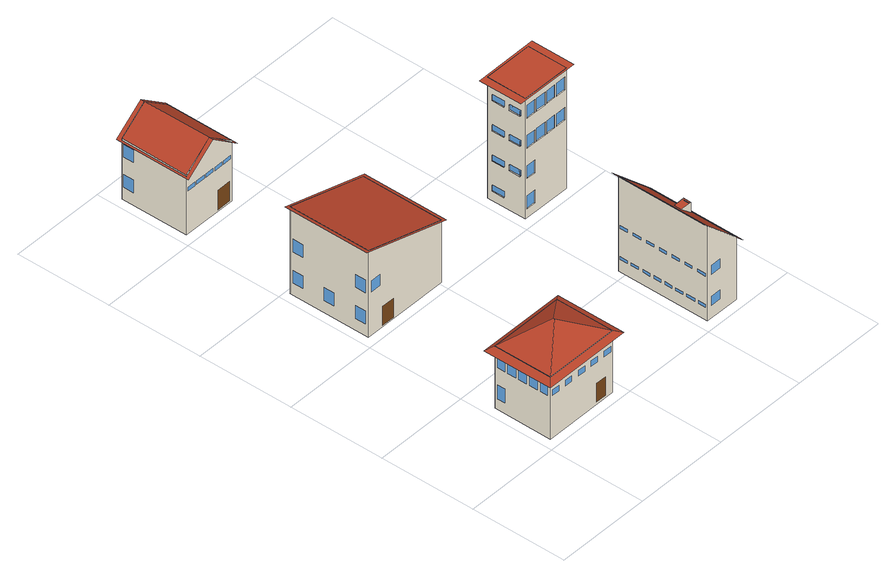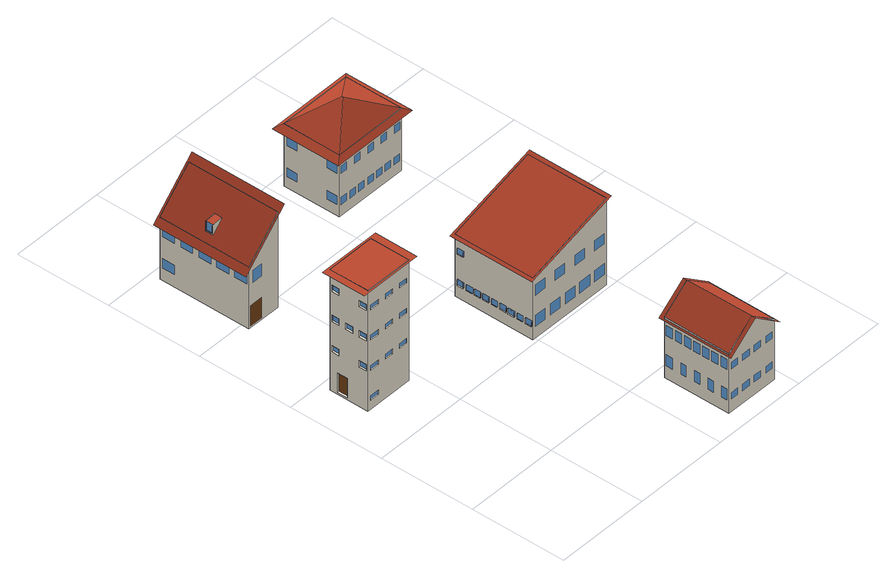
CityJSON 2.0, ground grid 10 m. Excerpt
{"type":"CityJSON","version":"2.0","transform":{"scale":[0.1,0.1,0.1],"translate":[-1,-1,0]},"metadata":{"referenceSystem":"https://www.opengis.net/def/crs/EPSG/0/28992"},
"CityObjects":{
"building1":{"type":"Building","attributes":{"roofType":"Hipped","yearOfConstruction":1963,"function":"Residential","storeysAboveGround":2},"geometry":[{"type":"MultiSurface","lod":"3","boundaries":[[[0,1,2,3]],[[4,5,6,7]],[[7,8,9,4]],[[6,8,7]],[[9,5,4]],[[2,8,6,3],[10,11,12,13],[14,15,16,17],[18,19,20,21],[22,23,24,25],[26,27,28,29],[30,31,32,33]],[[12,11,10,13]],[[16,15,14,17]],[[20,19,18,21]],[[24,23,22,25]],[[28,27,26,29]],[[32,31,30,33]],[[1,9,8,2],[34,35,36,37],[38,39,40,41],[42,43,44,45],[46,47,48,49]],[[36,35,34,37]],[[40,39,38,41]],[[44,43,42,45]],[[48,47,46,49]],[[0,5,9,1],[50,51,52,53],[54,55,56,57],[58,59,60,61],[62,63,64,65],[66,67,68,69],[70,71,72,73],[74,75,76,77],[78,79,80,81],[82,83,84,85],[86,87,88,89],[90,91,92,93],[94,95,96,97]],[[52,51,50,53]],[[56,55,54,57]],[[60,59,58,61]],[[64,63,62,65]],[[68,67,66,69]],[[72,71,70,73]],[[76,75,74,77]],[[80,79,78,81]],[[84,83,82,85]],[[88,87,86,89]],[[92,91,90,93]],[[96,95,94,97]],[[3,6,5,0],[98,99,100,101],[102,103,104,105],[106,107,108,109],[110,111,112,113],[114,115,116,117],[118,119,120,121]],[[100,99,98,101]],[[104,103,102,105]],[[108,107,106,109]],[[112,111,110,113]],[[116,115,114,117]],[[120,119,118,121]],[[122,8,6,123]],[[124,9,8,122]],[[5,9,124,125]],[[6,5,125,123]]],"semantics":{"surfaces":[{"type":"GroundSurface"},{"type":"RoofSurface"},{"type":"WallSurface"},{"type":"Door"},{"type":"Window"}],"values":[0,1,1,1,1,2,3,4,4,4,4,4,2,4,4,4,4,2,4,4,4,4,4,4,4,4,4,4,4,4,2,4,4,4,4,4,4,1,1,1,1]}}]},
"building2":{"type":"Building","attributes":{"roofType":"Shed","yearOfConstruction":2009,"function":"Residential","storeysAboveGround":2},"geometry":[{"type":"MultiSurface","lod":"3","boundaries":[[[126,127,128,129]],[[130,131,132,133]],[[129,128,131,130],[134,135,136,137],[138,139,140,141]],[[136,135,134,137]],[[140,139,138,141]],[[127,132,131,128],[142,143,144,145],[146,147,148,149],[150,151,152,153],[154,155,156,157],[158,159,160,161],[162,163,164,165],[166,167,168,169],[170,171,172,173],[174,175,176,177],[178,179,180,181]],[[182,183,142,145]],[[144,184,182,145]],[[185,184,144,143]],[[142,183,185,143]],[[186,187,146,149]],[[148,188,186,149]],[[189,188,148,147]],[[146,187,189,147]],[[190,191,150,153]],[[152,192,190,153]],[[193,192,152,151]],[[150,191,193,151]],[[194,195,154,157]],[[156,196,194,157]],[[197,196,156,155]],[[154,195,197,155]],[[198,199,158,161]],[[160,200,198,161]],[[201,200,160,159]],[[158,199,201,159]],[[202,203,162,165]],[[164,204,202,165]],[[205,204,164,163]],[[162,203,205,163]],[[206,207,166,169]],[[168,208,206,169]],[[209,208,168,167]],[[166,207,209,167]],[[210,211,170,173]],[[172,212,210,173]],[[213,212,172,171]],[[170,211,213,171]],[[214,215,174,177]],[[176,216,214,177]],[[217,216,176,175]],[[174,215,217,175]],[[218,219,178,181]],[[180,220,218,181]],[[221,220,180,179]],[[178,219,221,179]],[[184,185,183,182]],[[188,189,187,186]],[[192,193,191,190]],[[196,197,195,194]],[[200,201,199,198]],[[204,205,203,202]],[[208,209,207,206]],[[212,213,211,210]],[[216,217,215,214]],[[220,221,219,218]],[[127,126,133,132],[222,223,224,225],[226,227,228,229],[230,231,232,233],[234,235,236,237],[238,239,240,241],[242,243,244,245],[246,247,248,249],[250,251,252,253],[254,255,256,257]],[[224,223,222,225]],[[228,227,226,229]],[[232,231,230,233]],[[236,235,234,237]],[[240,239,238,241]],[[244,243,242,245]],[[248,247,246,249]],[[252,251,250,253]],[[256,255,254,257]],[[126,129,130,133],[258,259,260,261],[262,263,264,265],[266,267,268,269],[270,271,272,273],[274,275,276,277]],[[260,259,258,261]],[[264,263,262,265]],[[268,267,266,269]],[[272,271,270,273]],[[276,275,274,277]],[[278,279,280,281],[133,132,131,130]]],"semantics":{"surfaces":[{"type":"GroundSurface"},{"type":"RoofSurface"},{"type":"WallSurface"},{"type":"Door"},{"type":"Window"}],"values":[0,1,2,3,4,2,2,2,2,2,2,2,2,2,2,2,2,2,2,2,2,2,2,2,2,2,2,2,2,2,2,2,2,2,2,2,2,2,2,2,2,2,2,2,2,2,4,4,4,4,4,4,4,4,4,4,2,4,4,4,4,4,4,4,4,4,2,4,4,4,4,4,1]}}]},
"building3":{"type":"Building","attributes":{"roofType":"Gabled","yearOfConstruction":2002,"function":"Residential","storeysAboveGround":2},"geometry":[{"type":"MultiSurface","lod":"3","boundaries":[[[282,283,284,285]],[[286,287,288,289]],[[289,290,291,286]],[[285,284,290,289,288],[292,293,294,295],[296,297,298,299],[300,301,302,303],[304,305,306,307],[308,309,310,311],[312,313,314,315]],[[294,293,292,295]],[[298,297,296,299]],[[302,301,300,303]],[[306,305,304,307]],[[310,309,308,311]],[[314,313,312,315]],[[283,291,290,284],[316,317,318,319],[320,321,322,323],[324,325,326,327],[328,329,330,331],[332,333,334,335],[336,337,338,339],[340,341,342,343],[344,345,346,347],[348,349,350,351],[352,353,354,355],[356,357,358,359],[360,361,362,363]],[[318,317,316,319]],[[322,321,320,323]],[[326,325,324,327]],[[330,329,328,331]],[[334,333,332,335]],[[338,337,336,339]],[[342,341,340,343]],[[346,345,344,347]],[[350,349,348,351]],[[354,353,352,355]],[[358,357,356,359]],[[362,361,360,363]],[[283,282,287,286,291],[364,365,366,367],[368,369,370,371],[372,373,374,375],[376,377,378,379],[380,381,382,383],[384,385,386,387],[388,389,390,391],[392,393,394,395]],[[366,365,364,367]],[[370,369,368,371]],[[374,373,372,375]],[[378,377,376,379]],[[382,381,380,383]],[[386,385,384,387]],[[390,389,388,391]],[[394,393,392,395]],[[282,285,288,287],[396,397,398,399],[400,401,402,403]],[[398,397,396,399]],[[402,401,400,403]],[[404,405,406,407,286,291,290,289]],[[407,408,409,404,289,288,287,286]]],"semantics":{"surfaces":[{"type":"GroundSurface"},{"type":"RoofSurface"},{"type":"WallSurface"},{"type":"Door"},{"type":"Window"}],"values":[0,1,1,2,3,4,4,4,4,4,2,4,4,4,4,4,4,4,4,4,4,4,4,2,4,4,4,4,4,4,4,4,2,4,4,1,1]}}]},
"building4":{"type":"Building","attributes":{"roofType":"Shed","yearOfConstruction":1948,"function":"Residential","storeysAboveGround":2},"children":["building4-1"],"geometry":[{"type":"MultiSurface","lod":"3","boundaries":[[[410,411,412,413]],[[414,415,416,417],[418,419,420,421]],[[413,412,415,414],[422,423,424,425],[426,427,428,429]],[[424,423,422,425]],[[428,427,426,429]],[[411,416,415,412],[430,431,432,433],[434,435,436,437],[438,439,440,441],[442,443,444,445],[446,447,448,449],[450,451,452,453]],[[432,431,430,433]],[[436,435,434,437]],[[440,439,438,441]],[[444,443,442,445]],[[448,447,446,449]],[[452,451,450,453]],[[411,410,417,416],[454,455,456,457],[458,459,460,461]],[[456,455,454,457]],[[460,459,458,461]],[[410,413,414,417],[462,463,464,465],[466,467,468,469],[470,471,472,473],[474,475,476,477],[478,479,480,481],[482,483,484,485],[486,487,488,489],[490,491,492,493],[494,495,496,497],[498,499,500,501],[502,503,504,505],[506,507,508,509],[510,511,512,513],[514,515,516,517],[518,519,520,521]],[[464,463,462,465]],[[468,467,466,469]],[[472,471,470,473]],[[476,475,474,477]],[[480,479,478,481]],[[484,483,482,485]],[[488,487,486,489]],[[492,491,490,493]],[[496,495,494,497]],[[500,499,498,501]],[[504,503,502,505]],[[508,507,506,509]],[[512,511,510,513]],[[516,515,514,517]],[[520,519,518,521]],[[522,523,524,525],[417,416,415,414]]],"semantics":{"surfaces":[{"type":"GroundSurface"},{"type":"RoofSurface"},{"type":"WallSurface"},{"type":"Window"},{"type":"Door"}],"values":[0,1,2,3,3,2,3,3,3,3,3,3,2,4,3,2,3,3,3,3,3,3,3,3,3,3,3,3,3,3,3,1]}}]},
"building4-1":{"type":"BuildingInstallation","parents":["building4"],"geometry":[{"type":"MultiSurface","lod":"3","boundaries":[[[420,526,421]],[[526,527,418,421]],[[419,418,527]],[[420,419,527,526],[528,529,530,531]],[[528,532,533,531]],[[529,534,532,528]],[[535,534,529,530]],[[531,533,535,530]],[[532,534,535,533]]],"semantics":{"surfaces":[{"type":"WallSurface"},{"type":"RoofSurface"},{"type":"Window"}],"values":[0,1,0,0,0,0,0,0,2]}}]},
"building5":{"type":"Building","attributes":{"roofType":"Flat","yearOfConstruction":1955,"function":"Industrial","storeysAboveGround":4},"geometry":[{"type":"MultiSurface","lod":"3","boundaries":[[[536,537,538,539]],[[540,541,542,543]],[[538,540,543,539],[544,545,546,547],[548,549,550,551],[552,553,554,555],[556,557,558,559],[560,561,562,563],[564,565,566,567],[568,569,570,571],[572,573,574,575],[576,577,578,579],[580,581,582,583]],[[584,585,544,547]],[[546,586,584,547]],[[587,586,546,545]],[[544,585,587,545]],[[588,589,548,551]],[[550,590,588,551]],[[591,590,550,549]],[[548,589,591,549]],[[592,593,552,555]],[[554,594,592,555]],[[595,594,554,553]],[[552,593,595,553]],[[596,597,556,559]],[[558,598,596,559]],[[599,598,558,557]],[[556,597,599,557]],[[600,601,560,563]],[[562,602,600,563]],[[603,602,562,561]],[[560,601,603,561]],[[604,605,564,567]],[[566,606,604,567]],[[607,606,566,565]],[[564,605,607,565]],[[608,609,568,571]],[[570,610,608,571]],[[611,610,570,569]],[[568,609,611,569]],[[612,613,572,575]],[[574,614,612,575]],[[615,614,574,573]],[[572,613,615,573]],[[616,617,576,579]],[[578,618,616,579]],[[619,618,578,577]],[[576,617,619,577]],[[620,621,580,583]],[[582,622,620,583]],[[623,622,582,581]],[[580,621,623,581]],[[586,587,585,584]],[[590,591,589,588]],[[594,595,593,592]],[[598,599,597,596]],[[602,603,601,600]],[[606,607,605,604]],[[610,611,609,608]],[[614,615,613,612]],[[618,619,617,616]],[[622,623,621,620]],[[537,541,540,538],[624,625,626,627],[628,629,630,631],[632,633,634,635],[636,637,638,639],[640,641,642,643],[644,645,646,647],[648,649,650,651],[652,653,654,655]],[[656,657,624,627]],[[626,658,656,627]],[[659,658,626,625]],[[624,657,659,625]],[[660,661,628,631]],[[630,662,660,631]],[[663,662,630,629]],[[628,661,663,629]],[[664,665,632,635]],[[634,666,664,635]],[[667,666,634,633]],[[632,665,667,633]],[[668,669,636,639]],[[638,670,668,639]],[[671,670,638,637]],[[636,669,671,637]],[[672,673,640,643]],[[642,674,672,643]],[[675,674,642,641]],[[640,673,675,641]],[[676,677,644,647]],[[646,678,676,647]],[[679,678,646,645]],[[644,677,679,645]],[[680,681,648,651]],[[650,682,680,651]],[[683,682,650,649]],[[648,681,683,649]],[[684,685,652,655]],[[654,686,684,655]],[[687,686,654,653]],[[652,685,687,653]],[[658,659,657,656]],[[662,663,661,660]],[[666,667,665,664]],[[670,671,669,668]],[[674,675,673,672]],[[678,679,677,676]],[[682,683,681,680]],[[686,687,685,684]],[[536,542,541,537],[688,689,690,691],[692,693,694,695],[696,697,698,699],[700,701,702,703],[704,705,706,707],[708,709,710,711],[712,713,714,715],[716,717,718,719],[720,721,722,723],[724,725,726,727]],[[728,729,688,691]],[[690,730,728,691]],[[731,730,690,689]],[[688,729,731,689]],[[732,733,692,695]],[[694,734,732,695]],[[735,734,694,693]],[[692,733,735,693]],[[736,737,696,699]],[[698,738,736,699]],[[739,738,698,697]],[[696,737,739,697]],[[740,741,700,703]],[[702,742,740,703]],[[743,742,702,701]],[[700,741,743,701]],[[744,745,704,707]],[[706,746,744,707]],[[747,746,706,705]],[[704,745,747,705]],[[748,749,708,711]],[[710,750,748,711]],[[751,750,710,709]],[[708,749,751,709]],[[752,753,712,715]],[[714,754,752,715]],[[755,754,714,713]],[[712,753,755,713]],[[756,757,716,719]],[[718,758,756,719]],[[759,758,718,717]],[[716,757,759,717]],[[760,761,720,723]],[[722,762,760,723]],[[763,762,722,721]],[[720,761,763,721]],[[764,765,724,727]],[[726,766,764,727]],[[767,766,726,725]],[[724,765,767,725]],[[730,731,729,728]],[[734,735,733,732]],[[738,739,737,736]],[[742,743,741,740]],[[746,747,745,744]],[[750,751,749,748]],[[754,755,753,752]],[[758,759,757,756]],[[762,763,761,760]],[[766,767,765,764]],[[539,543,542,536],[768,769,770,771],[772,773,774,775],[776,777,778,779],[780,781,782,783],[784,785,786,787],[788,789,790,791],[792,793,794,795]],[[796,797,768,771]],[[770,798,796,771]],[[799,798,770,769]],[[768,797,799,769]],[[800,801,772,775]],[[774,802,800,775]],[[803,802,774,773]],[[772,801,803,773]],[[804,805,776,779]],[[778,806,804,779]],[[807,806,778,777]],[[776,805,807,777]],[[808,809,780,783]],[[782,810,808,783]],[[811,810,782,781]],[[780,809,811,781]],[[812,813,784,787]],[[786,814,812,787]],[[815,814,786,785]],[[784,813,815,785]],[[816,817,788,791]],[[790,818,816,791]],[[819,818,790,789]],[[788,817,819,789]],[[820,821,792,795]],[[794,822,820,795]],[[823,822,794,793]],[[792,821,823,793]],[[798,799,797,796]],[[802,803,801,800]],[[806,807,805,804]],[[810,811,809,808]],[[814,815,813,812]],[[818,819,817,816]],[[822,823,821,820]],[[824,825,826,827],[542,541,540,543]]],"semantics":{"surfaces":[{"type":"GroundSurface"},{"type":"RoofSurface"},{"type":"WallSurface"},{"type":"Window"},{"type":"Door"}],"values":[0,1,2,2,2,2,2,2,2,2,2,2,2,2,2,2,2,2,2,2,2,2,2,2,2,2,2,2,2,2,2,2,2,2,2,2,2,2,2,2,2,2,2,3,3,3,3,3,3,3,3,3,3,2,2,2,2,2,2,2,2,2,2,2,2,2,2,2,2,2,2,2,2,2,2,2,2,2,2,2,2,2,2,2,2,2,4,3,3,3,3,3,3,3,2,2,2,2,2,2,2,2,2,2,2,2,2,2,2,2,2,2,2,2,2,2,2,2,2,2,2,2,2,2,2,2,2,2,2,2,2,2,2,2,2,3,3,3,3,3,3,3,3,3,3,2,2,2,2,2,2,2,2,2,2,2,2,2,2,2,2,2,2,2,2,2,2,2,2,2,2,2,2,2,3,3,3,3,3,3,3,1]}}]}
},
"vertices":[
[10,71,0],[89,71,0],[89,10,0],[10,10,0],[50,41,89],[10,71,68],[10,10,68],[50,40,89],[89,10,68],[89,71,68],[69,10,23],[80,10,23],[80,10,3],[69,10,3],[13,10,52],[21,10,52],[21,10,46],[13,10,46],[29,10,52],[37,10,52],[37,10,46],[29,10,46],[46,10,52],[54,10,52],[54,10,46],[46,10,46],[62,10,52],[70,10,52],[70,10,46],[62,10,46],[78,10,52],[87,10,52],[87,10,46],[78,10,46],[89,13,21],[89,24,21],[89,24,12],[89,13,12],[89,57,21],[89,68,21],[89,68,12],[89,57,12],[89,13,55],[89,24,55],[89,24,46],[89,13,46],[89,57,55],[89,68,55],[89,68,46],[89,57,46],[87,71,20],[80,71,20],[80,71,12],[87,71,12],[76,71,20],[69,71,20],[69,71,12],[76,71,12],[65,71,20],[58,71,20],[58,71,12],[65,71,12],[53,71,20],[46,71,20],[46,71,12],[53,71,12],[42,71,20],[35,71,20],[35,71,12],[42,71,12],[31,71,20],[24,71,20],[24,71,12],[31,71,12],[20,71,20],[13,71,20],[13,71,12],[20,71,12],[87,71,54],[80,71,54],[80,71,46],[87,71,46],[70,71,54],[63,71,54],[63,71,46],[70,71,46],[53,71,54],[46,71,54],[46,71,46],[53,71,46],[36,71,54],[29,71,54],[29,71,46],[36,71,46],[19,71,54],[12,71,54],[12,71,46],[19,71,46],[10,68,27],[10,60,27],[10,60,12],[10,68,12],[10,68,60],[10,60,60],[10,60,46],[10,68,46],[10,57,60],[10,48,60],[10,48,46],[10,57,46],[10,45,60],[10,36,60],[10,36,46],[10,45,46],[10,33,60],[10,24,60],[10,24,46],[10,33,46],[10,21,60],[10,13,60],[10,13,46],[10,21,46],[97,4,64],[3,4,64],[97,77,64],[3,77,64],
[10,296,0],[103,296,0],[103,210,0],[10,210,0],[10,210,95],[103,210,68],[103,296,68],[10,296,95],[28,210,22],[42,210,22],[42,210,1],[28,210,1],[14,210,59],[25,210,59],[25,210,47],[14,210,47],[103,212,19],[103,219,19],[103,219,13],[103,212,13],[103,222,19],[103,229,19],[103,229,13],[103,222,13],[103,231,19],[103,238,19],[103,238,13],[103,231,13],[103,240,19],[103,247,19],[103,247,13],[103,240,13],[103,250,19],[103,256,19],[103,256,13],[103,250,13],[103,259,19],[103,266,19],[103,266,13],[103,259,13],[103,268,19],[103,275,19],[103,275,13],[103,268,13],[103,278,19],[103,284,19],[103,284,13],[103,278,13],[103,287,19],[103,294,19],[103,294,13],[103,287,13],[103,212,53],[103,219,53],[103,219,47],[103,212,47],[102,212,13],[102,212,19],[102,219,13],[102,219,19],[102,222,13],[102,222,19],[102,229,13],[102,229,19],[102,231,13],[102,231,19],[102,238,13],[102,238,19],[102,240,13],[102,240,19],[102,247,13],[102,247,19],[102,250,13],[102,250,19],[102,256,13],[102,256,19],[102,259,13],[102,259,19],[102,266,13],[102,266,19],[102,268,13],[102,268,19],[102,275,13],[102,275,19],[102,278,13],[102,278,19],[102,284,13],[102,284,19],[102,287,13],[102,287,19],[102,294,13],[102,294,19],[102,212,47],[102,212,53],[102,219,47],[102,219,53],[100,296,25],[88,296,25],[88,296,13],[100,296,13],[81,296,25],[69,296,25],[69,296,13],[81,296,13],[62,296,25],[50,296,25],[50,296,13],[62,296,13],[44,296,25],[31,296,25],[31,296,13],[44,296,13],[25,296,25],[12,296,25],[12,296,13],[25,296,13],[100,296,58],[88,296,58],[88,296,47],[100,296,47],[75,296,58],[63,296,58],[63,296,47],[75,296,47],[50,296,58],[38,296,58],[38,296,47],[50,296,47],[25,296,58],[13,296,58],[13,296,47],[25,296,47],[10,293,27],[10,282,27],[10,282,13],[10,293,13],[10,259,27],[10,248,27],[10,248,13],[10,259,13],[10,224,27],[10,213,27],[10,213,13],[10,224,13],[10,293,61],[10,282,61],[10,282,47],[10,293,47],[10,224,61],[10,213,61],[10,213,47],[10,224,47],[107,208,67],[107,298,67],[6,298,96],[6,208,96],
[10,481,0],[68,481,0],[68,410,0],[10,410,0],[39,481,88],[10,481,66],[10,410,66],[39,410,88],[68,410,66],[68,481,66],[50,410,23],[65,410,23],[65,410,2],[50,410,2],[12,410,51],[21,410,51],[21,410,47],[12,410,47],[23,410,51],[33,410,51],[33,410,47],[23,410,47],[35,410,51],[44,410,51],[44,410,47],[35,410,47],[46,410,51],[55,410,51],[55,410,47],[46,410,47],[57,410,51],[66,410,51],[66,410,47],[57,410,47],[68,412,26],[68,419,26],[68,419,14],[68,412,14],[68,428,26],[68,434,26],[68,434,14],[68,428,14],[68,443,26],[68,449,26],[68,449,14],[68,443,14],[68,458,26],[68,464,26],[68,464,14],[68,458,14],[68,473,26],[68,479,26],[68,479,14],[68,473,14],[68,412,58],[68,419,58],[68,419,47],[68,412,47],[68,422,58],[68,429,58],[68,429,47],[68,422,47],[68,432,58],[68,439,58],[68,439,47],[68,432,47],[68,442,58],[68,449,58],[68,449,47],[68,442,47],[68,452,58],[68,459,58],[68,459,47],[68,452,47],[68,462,58],[68,469,58],[68,469,47],[68,462,47],[68,472,58],[68,479,58],[68,479,47],[68,472,47],[65,481,21],[57,481,21],[57,481,14],[65,481,14],[51,481,21],[42,481,21],[42,481,14],[51,481,14],[36,481,21],[28,481,21],[28,481,14],[36,481,14],[21,481,21],[13,481,21],[13,481,14],[21,481,14],[65,481,54],[57,481,54],[57,481,47],[65,481,47],[51,481,54],[42,481,54],[42,481,47],[51,481,47],[36,481,54],[28,481,54],[28,481,47],[36,481,47],[21,481,54],[13,481,54],[13,481,47],[21,481,47],[10,479,28],[10,468,28],[10,468,14],[10,479,14],[10,479,61],[10,468,61],[10,468,47],[10,479,47],[39,406,88],[70,406,64],[70,485,64],[39,485,88],[8,485,64],[8,406,64],
[210,108,0],[247,108,0],[247,10,0],[210,10,0],[210,10,104],[247,10,68],[247,108,68],[210,108,104],[229,63,85],[241,63,74],[241,55,74],[229,55,85],[215,10,24],[226,10,24],[226,10,14],[215,10,14],[215,10,58],[226,10,58],[226,10,48],[215,10,48],[247,13,24],[247,26,24],[247,26,14],[247,13,14],[247,13,58],[247,26,58],[247,26,48],[247,13,48],[247,33,58],[247,46,58],[247,46,48],[247,33,48],[247,53,58],[247,66,58],[247,66,48],[247,53,48],[247,72,58],[247,86,58],[247,86,48],[247,72,48],[247,92,58],[247,106,58],[247,106,48],[247,92,48],[245,108,24],[231,108,24],[231,108,2],[245,108,2],[242,108,61],[231,108,61],[231,108,48],[242,108,48],[210,106,17],[210,98,17],[210,98,14],[210,106,14],[210,94,17],[210,86,17],[210,86,14],[210,94,14],[210,81,17],[210,73,17],[210,73,14],[210,81,14],[210,69,17],[210,61,17],[210,61,14],[210,69,14],[210,57,17],[210,49,17],[210,49,14],[210,57,14],[210,45,17],[210,37,17],[210,37,14],[210,45,14],[210,33,17],[210,24,17],[210,24,14],[210,33,14],[210,20,17],[210,12,17],[210,12,14],[210,20,14],[210,106,51],[210,98,51],[210,98,48],[210,106,48],[210,92,51],[210,83,51],[210,83,48],[210,92,48],[210,77,51],[210,69,51],[210,69,48],[210,77,48],[210,63,51],[210,55,51],[210,55,48],[210,63,48],[210,49,51],[210,41,51],[210,41,48],[210,49,48],[210,35,51],[210,27,51],[210,27,48],[210,35,48],[210,21,51],[210,12,51],[210,12,48],[210,21,48],[253,8,62],[253,110,62],[204,110,110],[204,8,110],
[241,55,85],[241,63,85],[241,56,75],[241,62,75],[241,62,84],[241,56,84],[240,56,75],[240,56,84],[240,62,75],[240,62,84],
[210,252,0],[262,252,0],[262,210,0],[210,210,0],[262,210,132],[262,252,132],[210,252,132],[210,210,132],[212,210,24],[222,210,24],[222,210,10],[212,210,10],[212,210,57],[222,210,57],[222,210,43],[212,210,43],[212,210,90],[222,210,90],[222,210,76],[212,210,76],[224,210,90],[235,210,90],[235,210,76],[224,210,76],[237,210,90],[247,210,90],[247,210,76],[237,210,76],[249,210,90],[260,210,90],[260,210,76],[249,210,76],[212,210,123],[222,210,123],[222,210,109],[212,210,109],[224,210,123],[235,210,123],[235,210,109],[224,210,109],[237,210,123],[247,210,123],[247,210,109],[237,210,109],[249,210,123],[260,210,123],[260,210,109],[249,210,109],[212,211,10],[212,211,24],[222,211,10],[222,211,24],[212,211,43],[212,211,57],[222,211,43],[222,211,57],[212,211,76],[212,211,90],[222,211,76],[222,211,90],[224,211,76],[224,211,90],[235,211,76],[235,211,90],[237,211,76],[237,211,90],[247,211,76],[247,211,90],[249,211,76],[249,211,90],[260,211,76],[260,211,90],[212,211,109],[212,211,123],[222,211,109],[222,211,123],[224,211,109],[224,211,123],[235,211,109],[235,211,123],[237,211,109],[237,211,123],[247,211,109],[247,211,123],[249,211,109],[249,211,123],[260,211,109],[260,211,123],[262,218,23],[262,229,23],[262,229,2],[262,218,2],[262,212,50],[262,220,50],[262,220,43],[262,212,43],[262,242,50],[262,250,50],[262,250,43],[262,242,43],[262,212,83],[262,220,83],[262,220,76],[262,212,76],[262,227,83],[262,235,83],[262,235,76],[262,227,76],[262,242,83],[262,250,83],[262,250,76],[262,242,76],[262,212,116],[262,220,116],[262,220,109],[262,212,109],[262,242,116],[262,250,116],[262,250,109],[262,242,109],[260,218,2],[260,218,23],[260,229,2],[260,229,23],[260,212,43],[260,212,50],[260,220,43],[260,220,50],[260,242,43],[260,242,50],[260,250,43],[260,250,50],[260,212,76],[260,212,83],[260,220,76],[260,220,83],[260,227,76],[260,227,83],[260,235,76],[260,235,83],[260,242,76],[260,242,83],[260,250,76],[260,250,83],[260,212,109],[260,212,116],[260,220,109],[260,220,116],[260,242,109],[260,242,116],[260,250,109],[260,250,116],[259,252,15],[249,252,15],[249,252,10],[259,252,10],[259,252,48],[249,252,48],[249,252,43],[259,252,43],[240,252,48],[231,252,48],[231,252,43],[240,252,43],[222,252,48],[213,252,48],[213,252,43],[222,252,43],[259,252,81],[249,252,81],[249,252,76],[259,252,76],[240,252,81],[231,252,81],[231,252,76],[240,252,76],[222,252,81],[213,252,81],[213,252,76],[222,252,76],[259,252,114],[249,252,114],[249,252,109],[259,252,109],[240,252,114],[231,252,114],[231,252,109],[240,252,109],[222,252,114],[213,252,114],[213,252,109],[222,252,109],[259,251,10],[259,251,15],[249,251,10],[249,251,15],[259,251,43],[259,251,48],[249,251,43],[249,251,48],[240,251,43],[240,251,48],[231,251,43],[231,251,48],[222,251,43],[222,251,48],[213,251,43],[213,251,48],[259,251,76],[259,251,81],[249,251,76],[249,251,81],[240,251,76],[240,251,81],[231,251,76],[231,251,81],[222,251,76],[222,251,81],[213,251,76],[213,251,81],[259,251,109],[259,251,114],[249,251,109],[249,251,114],[240,251,109],[240,251,114],[231,251,109],[231,251,114],[222,251,109],[222,251,114],[213,251,109],[213,251,114],[210,247,16],[210,234,16],[210,234,10],[210,247,10],[210,247,49],[210,234,49],[210,234,43],[210,247,43],[210,228,49],[210,216,49],[210,216,43],[210,228,43],[210,247,82],[210,234,82],[210,234,76],[210,247,76],[210,228,82],[210,216,82],[210,216,76],[210,228,76],[210,247,115],[210,234,115],[210,234,109],[210,247,109],[210,228,115],[210,216,115],[210,216,109],[210,228,109],[211,247,10],[211,247,16],[211,234,10],[211,234,16],[211,247,43],[211,247,49],[211,234,43],[211,234,49],[211,228,43],[211,228,49],[211,216,43],[211,216,49],[211,247,76],[211,247,82],[211,234,76],[211,234,82],[211,228,76],[211,228,82],[211,216,76],[211,216,82],[211,247,109],[211,247,115],[211,234,109],[211,234,115],[211,228,109],[211,228,115],[211,216,109],[211,216,115],[269,208,132],[269,254,132],[202,254,132],[202,208,132]
]}
